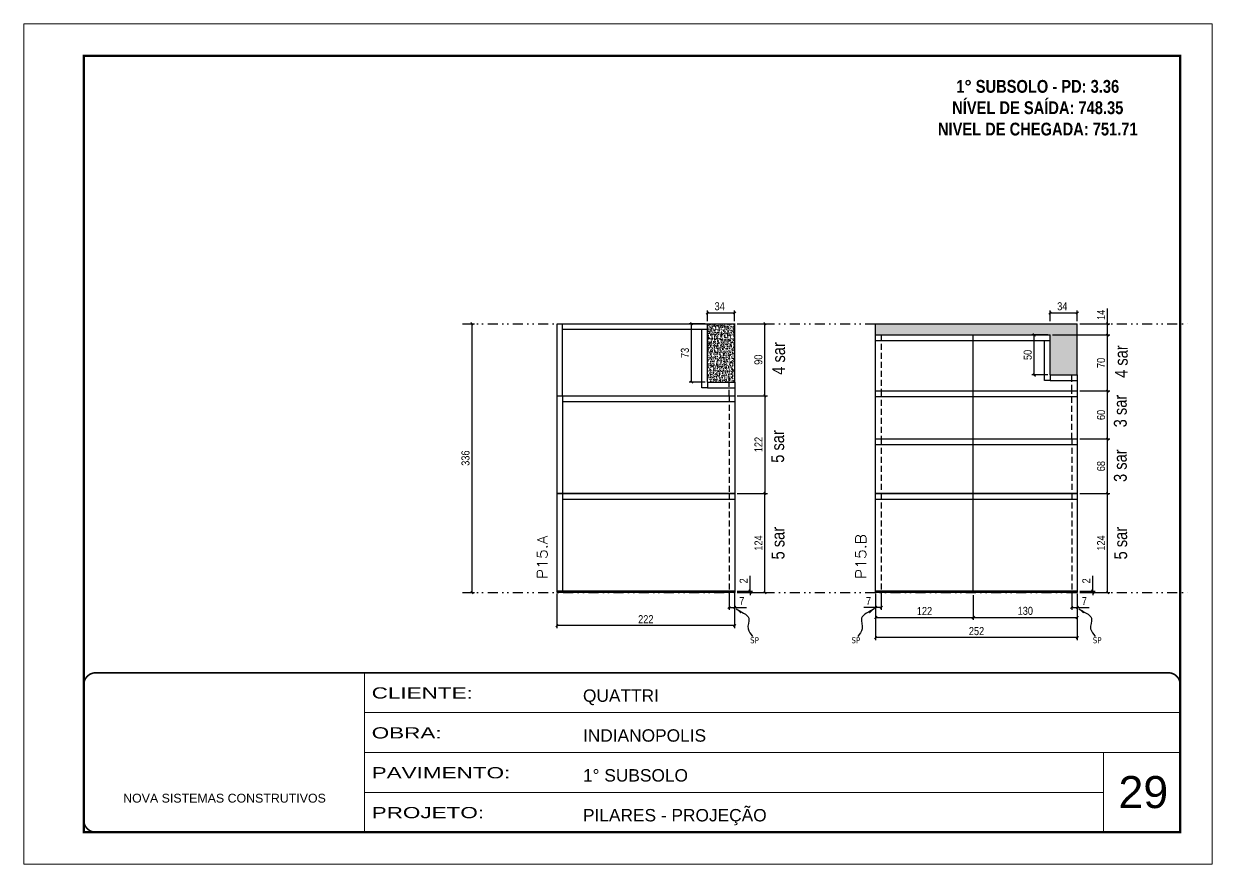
# Model space of a CAD drawing. Header units: millimetres. Extents: x 1945 to 8225, y 304 to 15137.
# Drawn here: x 1945 to 3430, y 6047 to 7097 of the extents above; entities that cross this region are included whole.
import ezdxf

# ---------------------------------------------------------------- set-up
doc = ezdxf.new("R2010")
doc.units = ezdxf.units.MM
for name, pattern in [('CONTINUO', [0]), ('DASHED', [0.75, 0.5, -0.25]), ('DIVIDE2', [0.625, 0.25, -0.125, 0, -0.125, 0, -0.125]), ('HIDDEN', [0.375, 0.25, -0.125])]:
    doc.linetypes.add(name, pattern=pattern)
for name, color, linetype, lineweight in [('CARIMBO', 255, 'Continuous', 9), ('Folhas', 255, 'Continuous', 9), ('SARRAFO DE PRESSAO', 251, 'DASHED', 9), ('Texto Seção', 7, 'Continuous', 15)]:
    doc.layers.add(name, color=color, linetype=linetype, lineweight=lineweight)
for name, color, linetype in [('COTA', 241, 'Continuous'), ('NOMENCLATURA', 7, 'Continuous'), ('Nível', 160, 'Continuous'), ('Painéis', 200, 'Continuous'), ('SARR_2.2x7', 40, 'Continuous'), ('texto', 7, 'Continuous')]:
    doc.layers.add(name, color=color, linetype=linetype)
doc.styles.add('ARIAL', font='arial.ttf')
doc.styles.add('ARIAL_NARROW', font='ARIALN.TTF', dxfattribs={"height": 0.2})
doc.styles.add('COTA TECNICA', font='techl___.ttf', dxfattribs={"height": 10})
doc.styles.add('COTA TECNICA-50', font='techl___.ttf', dxfattribs={"height": 10})
doc.styles.add('REGUA-120', font='ROMANS.shx', dxfattribs={"height": 15})
doc.styles.add('ROMANC', font='techb___.ttf', dxfattribs={"height": 2.5})
doc.styles.get("Standard").update_dxf_attribs({"font": 'arial.ttf'})
doc.styles.add('Tecnologia', font='')
doc.styles.get('Tecnologia').set_extended_font_data('Forgotten Futurist')
doc.dimstyles.new('COTA PAINEL-50', dxfattribs={"dimtxt": 10, "dimasz": 3, "dimexe": 3, "dimexo": 3, "dimgap": 3, "dimtad": 1, "dimdec": 1, "dimzin": 12, "dimdsep": 46, "dimtxsty": 'COTA TECNICA-50', "dimblk1": 'OBLIQUE', "dimblk2": 'OBLIQUE', "dimsah": 1, "dimcen": 0.9, "dimclrd": 4, "dimclre": 4, "dimclrt": 240, "dimadec": 1, "dimazin": 3, "dimtfac": 1, "dimtdec": 1, "dimtmove": 0, "dimatfit": 3, "dimfxl": 1, "dimtolj": 1, "dimtzin": 12, "dimarcsym": 0})
doc.dimstyles.new('PAINEL', dxfattribs={"dimtxt": 10, "dimasz": 3, "dimexe": 3, "dimexo": 3, "dimgap": 3, "dimtad": 1, "dimdec": 1, "dimzin": 12, "dimdsep": 46, "dimtxsty": 'COTA TECNICA', "dimblk1": 'OBLIQUE', "dimblk2": 'OBLIQUE', "dimsah": 1, "dimcen": 0.9, "dimclrd": 4, "dimclre": 4, "dimclrt": 240, "dimadec": 1, "dimazin": 3, "dimtfac": 1, "dimtdec": 1, "dimtmove": 0, "dimatfit": 3, "dimfxl": 1, "dimtolj": 1, "dimtzin": 12, "dimarcsym": 0})
doc.dimstyles.get("Standard").update_dxf_attribs({"dimtxt": 0.18, "dimasz": 0.18, "dimexe": 0.18, "dimexo": 0.0625, "dimgap": 0.09, "dimtad": 0, "dimtih": 1, "dimtoh": 1, "dimdec": 4, "dimzin": 0, "dimdsep": 46, "dimtxsty": 'Standard', "dimcen": 0.09, "dimadec": 0, "dimazin": 0, "dimtfac": 1, "dimtdec": 4, "dimtofl": 0, "dimtmove": 0, "dimatfit": 3, "dimfxl": 1, "dimtolj": 1, "dimtzin": 0, "dimarcsym": 0})

# ---------------------------------------------------------------- blocks, each defined once
blk = doc.blocks.new('9999999999')
at = {"color": 30, "linetype": 'CONTINUO'}
for p, q in [((98564.6, 34230.2), (98564.6, 34429.4)), ((98564.6, 34379.6), (99584, 34379.6)), ((98564.6, 34329.8), (99488, 34329.8)), ((99584, 34329.8), (99488, 34329.8)), ((99488, 34329.8), (99488, 34230.2)), ((98564.6, 34280), (99488, 34280))]:
    blk.add_line(p, q, dxfattribs=at)
at = {"color": 30, "linetype": 'CONTINUO', "const_width": 2}
blk.add_lwpolyline([(99584, 34230.2), (99584, 34414.4, 0.414214), (99569, 34429.4), (98229, 34429.4, 0.414214), (98214, 34414.4), (98214, 34245.2, 0.414214), (98229, 34230.2), (99584, 34230.2)], format="xyb", dxfattribs=at)
at = {"layer": 'Folhas'}
blk.add_lwpolyline([(98139, 34190.2), (99624, 34190.2), (99624, 35240.2), (98139, 35240.2)], close=True, dxfattribs=at)
at = {"layer": 'Folhas', "color": 30, "const_width": 3}
blk.add_lwpolyline([(98214, 34230.2), (99584, 34230.2), (99584, 35200.2), (98214, 35200.2)], close=True, dxfattribs=at)
at = {"color": 7, "linetype": 'Continuous', "ltscale": 5, "style": 'ARIAL'}
for s, height, p in [('QUATTRI', 15.48, (98837.7, 34393.1)), ('INDIANOPOLIS', 15.483, (98837.7, 34343.3)), ('1° SUBSOLO', 15.48, (98837.7, 34293.5)), ('NOVA SISTEMAS CONSTRUTIVOS', 11.059, (98263.2, 34267.2)), ('PILARES - PROJEÇÃO', 15.483, (98837.7, 34243.7))]:
    blk.add_text(s, height=height, dxfattribs=at).set_placement(p)
at = {"layer": 'Folhas', "color": 7, "style": 'Tecnologia', "width": 1.5}
for s, p in [('CLIENTE:', (98573.7, 34397.2)), ('OBRA:', (98573.7, 34347.3)), ('PAVIMENTO:', (98573.7, 34297.5)), ('PROJETO:', (98573.7, 34247.7))]:
    blk.add_text(s, height=14, dxfattribs=at).set_placement(p)
blk = doc.blocks.new('_Oblique')
at = {"color": 0, "linetype": 'ByBlock', "lineweight": -2}
blk.add_line((-0.5, -0.5), (0.5, 0.5), dxfattribs=at)
blk = doc.blocks.new('*D759')
at = {"layer": 'COTA', "color": 4, "lineweight": -2, "transparency": 16777216}
for p, q in [((2496.2, 6722.4), (2508, 6722.4)), ((2505, 6386.4), (2505, 6722.4)), ((2496.2, 6386.4), (2508, 6386.4))]:
    blk.add_line(p, q, dxfattribs=at)
at = {"layer": 'Defpoints', "color": 0, "transparency": 16777216}
for p in [(2493.2, 6722.4), (2505, 6722.4), (2493.2, 6386.4)]:
    blk.add_point(p, dxfattribs=at)
at = {"layer": 'COTA', "color": 4, "lineweight": -2, "transparency": 16777216, "xscale": 3, "yscale": 3, "zscale": 3}
for p, rotation in [((2505, 6722.4), 90), ((2505, 6386.4), 270)]:
    blk.add_blockref('_Oblique', p, dxfattribs=dict(at, rotation=rotation))
at = {"layer": 'COTA', "color": 240, "transparency": 16777216, "insert": (2496.8, 6554.4), "char_height": 10, "attachment_point": 5, "rotation": 90, "style": 'COTA TECNICA-50'}
blk.add_mtext('\\A1;336', dxfattribs=at)
blk = doc.blocks.new('*D760')
at = {"layer": 'COTA', "color": 4, "lineweight": -2, "transparency": 16777216}
for p, q in [((2611.1, 6385.4), (2611.1, 6342.2)), ((2833.1, 6385.4), (2833.1, 6342.2)), ((2833.1, 6345.2), (2611.1, 6345.2))]:
    blk.add_line(p, q, dxfattribs=at)
at = {"layer": 'Defpoints', "color": 0, "transparency": 16777216}
for p in [(2611.1, 6388.4), (2833.1, 6388.4), (2611.1, 6345.2)]:
    blk.add_point(p, dxfattribs=at)
at = {"layer": 'COTA', "color": 4, "lineweight": -2, "transparency": 16777216, "xscale": 3, "yscale": 3, "zscale": 3, "rotation": 180}
blk.add_blockref('_Oblique', (2611.1, 6345.2), dxfattribs=at)
at = {"layer": 'COTA', "color": 4, "lineweight": -2, "transparency": 16777216, "xscale": 3, "yscale": 3, "zscale": 3}
blk.add_blockref('_Oblique', (2833.1, 6345.2), dxfattribs=at)
at = {"layer": 'COTA', "color": 240, "transparency": 16777216, "insert": (2722.1, 6353.2), "char_height": 10, "attachment_point": 5, "style": 'COTA TECNICA'}
blk.add_mtext('\\A1;222', dxfattribs=at)
blk = doc.blocks.new('*D761')
at = {"layer": 'COTA', "color": 4, "lineweight": -2, "transparency": 16777216}
for p, q in [((2852.4, 6388.4), (2852.4, 6407.2)), ((2836.1, 6388.4), (2855.4, 6388.4)), ((2836.1, 6386.4), (2855.4, 6386.4)), ((2852.4, 6386.4), (2852.4, 6388.4)), ((2852.4, 6386.4), (2852.4, 6383.4))]:
    blk.add_line(p, q, dxfattribs=at)
at = {"layer": 'Defpoints', "color": 0, "transparency": 16777216}
for p in [(2833.1, 6388.4), (2833.1, 6386.4), (2852.4, 6386.4)]:
    blk.add_point(p, dxfattribs=at)
at = {"layer": 'COTA', "color": 4, "lineweight": -2, "transparency": 16777216, "xscale": 3, "yscale": 3, "zscale": 3}
for p, rotation in [((2852.4, 6388.4), 270), ((2852.4, 6386.4), 90)]:
    blk.add_blockref('_Oblique', p, dxfattribs=dict(at, rotation=rotation))
at = {"layer": 'COTA', "color": 240, "transparency": 16777216, "insert": (2844.4, 6401.1), "char_height": 10, "attachment_point": 5, "rotation": 90, "style": 'COTA TECNICA-50'}
blk.add_mtext('\\A1;2', dxfattribs=at)
blk = doc.blocks.new('*D762')
at = {"layer": 'COTA', "color": 4, "lineweight": -2, "transparency": 16777216}
for p, q in [((2836.1, 6510.4), (2874, 6510.4)), ((2871, 6386.4), (2871, 6510.4)), ((2836.1, 6386.4), (2874, 6386.4))]:
    blk.add_line(p, q, dxfattribs=at)
at = {"layer": 'Defpoints', "color": 0, "transparency": 16777216}
for p in [(2833.1, 6510.4), (2871, 6510.4), (2833.1, 6386.4)]:
    blk.add_point(p, dxfattribs=at)
at = {"layer": 'COTA', "color": 4, "lineweight": -2, "transparency": 16777216, "xscale": 3, "yscale": 3, "zscale": 3}
for p, rotation in [((2871, 6510.4), 90), ((2871, 6386.4), 270)]:
    blk.add_blockref('_Oblique', p, dxfattribs=dict(at, rotation=rotation))
at = {"layer": 'COTA', "color": 240, "transparency": 16777216, "insert": (2862.9, 6448.4), "char_height": 10, "attachment_point": 5, "rotation": 90, "style": 'COTA TECNICA'}
blk.add_mtext('\\A1;124', dxfattribs=at)
blk = doc.blocks.new('*D763')
at = {"layer": 'COTA', "color": 4, "lineweight": -2, "transparency": 16777216}
for p, q in [((2836.1, 6632.4), (2874, 6632.4)), ((2871, 6632.4), (2871, 6510.4)), ((2836.1, 6510.4), (2874, 6510.4))]:
    blk.add_line(p, q, dxfattribs=at)
at = {"layer": 'Defpoints', "color": 0, "transparency": 16777216}
for p in [(2833.1, 6632.4), (2833.1, 6510.4), (2871, 6510.4)]:
    blk.add_point(p, dxfattribs=at)
at = {"layer": 'COTA', "color": 4, "lineweight": -2, "transparency": 16777216, "xscale": 3, "yscale": 3, "zscale": 3}
for p, rotation in [((2871, 6632.4), 90), ((2871, 6510.4), 270)]:
    blk.add_blockref('_Oblique', p, dxfattribs=dict(at, rotation=rotation))
at = {"layer": 'COTA', "color": 240, "transparency": 16777216, "insert": (2862.9, 6571.4), "char_height": 10, "attachment_point": 5, "rotation": 90, "style": 'COTA TECNICA'}
blk.add_mtext('\\A1;122', dxfattribs=at)
blk = doc.blocks.new('*D764')
at = {"layer": 'COTA', "color": 4, "lineweight": -2, "transparency": 16777216}
for p, q in [((2836.1, 6722.4), (2874, 6722.4)), ((2871, 6632.4), (2871, 6722.4)), ((2836.1, 6632.4), (2874, 6632.4))]:
    blk.add_line(p, q, dxfattribs=at)
at = {"layer": 'Defpoints', "color": 0, "transparency": 16777216}
for p in [(2833.1, 6722.4), (2871, 6722.4), (2833.1, 6632.4)]:
    blk.add_point(p, dxfattribs=at)
at = {"layer": 'COTA', "color": 4, "lineweight": -2, "transparency": 16777216, "xscale": 3, "yscale": 3, "zscale": 3}
for p, rotation in [((2871, 6722.4), 90), ((2871, 6632.4), 270)]:
    blk.add_blockref('_Oblique', p, dxfattribs=dict(at, rotation=rotation))
at = {"layer": 'COTA', "color": 240, "transparency": 16777216, "insert": (2862.8, 6677.4), "char_height": 10, "attachment_point": 5, "rotation": 90, "style": 'COTA TECNICA'}
blk.add_mtext('\\A1;90', dxfattribs=at)
blk = doc.blocks.new('*D765')
at = {"layer": 'COTA', "color": 4, "lineweight": -2, "transparency": 16777216}
for p, q in [((2799.1, 6725.4), (2799.1, 6738.9)), ((2799.1, 6735.9), (2833.1, 6735.9)), ((2833.1, 6725.4), (2833.1, 6738.9))]:
    blk.add_line(p, q, dxfattribs=at)
at = {"layer": 'Defpoints', "color": 0, "transparency": 16777216}
for p in [(2833.1, 6735.9), (2799.1, 6722.4), (2833.1, 6722.4)]:
    blk.add_point(p, dxfattribs=at)
at = {"layer": 'COTA', "color": 4, "lineweight": -2, "transparency": 16777216, "xscale": 3, "yscale": 3, "zscale": 3, "rotation": 180}
blk.add_blockref('_Oblique', (2799.1, 6735.9), dxfattribs=at)
at = {"layer": 'COTA', "color": 4, "lineweight": -2, "transparency": 16777216, "xscale": 3, "yscale": 3, "zscale": 3}
blk.add_blockref('_Oblique', (2833.1, 6735.9), dxfattribs=at)
at = {"layer": 'COTA', "color": 240, "transparency": 16777216, "insert": (2814.4, 6744.1), "char_height": 10, "attachment_point": 5, "style": 'COTA TECNICA'}
blk.add_mtext('\\A1;34', dxfattribs=at)
blk = doc.blocks.new('*D766')
at = {"layer": 'COTA', "color": 4, "lineweight": -2, "transparency": 16777216}
for p, q in [((2796.1, 6722.4), (2776.3, 6722.4)), ((2779.3, 6649.4), (2779.3, 6722.4)), ((2796.1, 6649.4), (2776.3, 6649.4))]:
    blk.add_line(p, q, dxfattribs=at)
at = {"layer": 'Defpoints', "color": 0, "transparency": 16777216}
for p in [(2779.3, 6722.4), (2799.1, 6722.4), (2799.1, 6649.4)]:
    blk.add_point(p, dxfattribs=at)
at = {"layer": 'COTA', "color": 4, "lineweight": -2, "transparency": 16777216, "xscale": 3, "yscale": 3, "zscale": 3}
for p, rotation in [((2779.3, 6722.4), 90), ((2779.3, 6649.4), 270)]:
    blk.add_blockref('_Oblique', p, dxfattribs=dict(at, rotation=rotation))
at = {"layer": 'COTA', "color": 240, "transparency": 16777216, "insert": (2771, 6685.9), "char_height": 10, "attachment_point": 5, "rotation": 90, "style": 'COTA TECNICA'}
blk.add_mtext('\\A1;73', dxfattribs=at)
blk = doc.blocks.new('*D691')
at = {"layer": 'COTA', "color": 4, "lineweight": -2, "transparency": 16777216}
for p, q in [((3009.3, 6385.4), (3009.3, 6327.2)), ((3261.3, 6385.4), (3261.3, 6327.2)), ((3261.3, 6330.2), (3009.3, 6330.2))]:
    blk.add_line(p, q, dxfattribs=at)
at = {"layer": 'Defpoints', "color": 0, "transparency": 16777216}
for p in [(3009.3, 6388.4), (3261.3, 6388.4), (3009.3, 6330.2)]:
    blk.add_point(p, dxfattribs=at)
at = {"layer": 'COTA', "color": 4, "lineweight": -2, "transparency": 16777216, "xscale": 3, "yscale": 3, "zscale": 3, "rotation": 180}
blk.add_blockref('_Oblique', (3009.3, 6330.2), dxfattribs=at)
at = {"layer": 'COTA', "color": 4, "lineweight": -2, "transparency": 16777216, "xscale": 3, "yscale": 3, "zscale": 3}
blk.add_blockref('_Oblique', (3261.3, 6330.2), dxfattribs=at)
at = {"layer": 'COTA', "color": 240, "transparency": 16777216, "insert": (3135.3, 6338.3), "char_height": 10, "attachment_point": 5, "style": 'COTA TECNICA'}
blk.add_mtext('\\A1;252', dxfattribs=at)
blk = doc.blocks.new('*D692')
at = {"layer": 'COTA', "color": 4, "lineweight": -2, "transparency": 16777216}
for p, q in [((3016.3, 6387.4), (3016.3, 6364.9)), ((3009.3, 6383.4), (3009.3, 6364.9)), ((3009.3, 6367.9), (2994.5, 6367.9)), ((3016.3, 6367.9), (3009.3, 6367.9))]:
    blk.add_line(p, q, dxfattribs=at)
at = {"layer": 'Defpoints', "color": 0, "transparency": 16777216}
for p in [(3009.3, 6386.4), (3016.3, 6390.4), (3009.3, 6367.9)]:
    blk.add_point(p, dxfattribs=at)
at = {"layer": 'COTA', "color": 4, "lineweight": -2, "transparency": 16777216, "xscale": 3, "yscale": 3, "zscale": 3, "rotation": 180}
blk.add_blockref('_Oblique', (3009.3, 6367.9), dxfattribs=at)
at = {"layer": 'COTA', "color": 4, "lineweight": -2, "transparency": 16777216, "xscale": 3, "yscale": 3, "zscale": 3}
blk.add_blockref('_Oblique', (3016.3, 6367.9), dxfattribs=at)
at = {"layer": 'COTA', "color": 240, "transparency": 16777216, "insert": (3000.4, 6375.9), "char_height": 10, "attachment_point": 5, "style": 'COTA TECNICA-50'}
blk.add_mtext('\\A1;7', dxfattribs=at)
blk = doc.blocks.new('*D693')
at = {"layer": 'COTA', "color": 4, "lineweight": -2, "transparency": 16777216}
for p, q in [((3280.5, 6388.4), (3280.5, 6407.2)), ((3264.3, 6388.4), (3283.5, 6388.4)), ((3264.3, 6386.4), (3283.5, 6386.4)), ((3280.5, 6386.4), (3280.5, 6388.4)), ((3280.5, 6386.4), (3280.5, 6383.4))]:
    blk.add_line(p, q, dxfattribs=at)
at = {"layer": 'Defpoints', "color": 0, "transparency": 16777216}
for p in [(3261.3, 6388.4), (3261.3, 6386.4), (3280.5, 6386.4)]:
    blk.add_point(p, dxfattribs=at)
at = {"layer": 'COTA', "color": 4, "lineweight": -2, "transparency": 16777216, "xscale": 3, "yscale": 3, "zscale": 3}
for p, rotation in [((3280.5, 6388.4), 270), ((3280.5, 6386.4), 90)]:
    blk.add_blockref('_Oblique', p, dxfattribs=dict(at, rotation=rotation))
at = {"layer": 'COTA', "color": 240, "transparency": 16777216, "insert": (3272.5, 6401.1), "char_height": 10, "attachment_point": 5, "rotation": 90, "style": 'COTA TECNICA-50'}
blk.add_mtext('\\A1;2', dxfattribs=at)
blk = doc.blocks.new('*D694')
at = {"layer": 'COTA', "color": 4, "lineweight": -2, "transparency": 16777216}
for p, q in [((3264.3, 6510.4), (3302.1, 6510.4)), ((3299.1, 6386.4), (3299.1, 6510.4)), ((3264.3, 6386.4), (3302.1, 6386.4))]:
    blk.add_line(p, q, dxfattribs=at)
at = {"layer": 'Defpoints', "color": 0, "transparency": 16777216}
for p in [(3261.3, 6510.4), (3299.1, 6510.4), (3261.3, 6386.4)]:
    blk.add_point(p, dxfattribs=at)
at = {"layer": 'COTA', "color": 4, "lineweight": -2, "transparency": 16777216, "xscale": 3, "yscale": 3, "zscale": 3}
for p, rotation in [((3299.1, 6510.4), 90), ((3299.1, 6386.4), 270)]:
    blk.add_blockref('_Oblique', p, dxfattribs=dict(at, rotation=rotation))
at = {"layer": 'COTA', "color": 240, "transparency": 16777216, "insert": (3291, 6448.4), "char_height": 10, "attachment_point": 5, "rotation": 90, "style": 'COTA TECNICA'}
blk.add_mtext('\\A1;124', dxfattribs=at)
blk = doc.blocks.new('*D695')
at = {"layer": 'COTA', "color": 4, "lineweight": -2, "transparency": 16777216}
for p, q in [((3227.3, 6725.4), (3227.3, 6738.9)), ((3227.3, 6735.9), (3261.3, 6735.9)), ((3261.3, 6725.4), (3261.3, 6738.9))]:
    blk.add_line(p, q, dxfattribs=at)
at = {"layer": 'Defpoints', "color": 0, "transparency": 16777216}
for p in [(3261.3, 6735.9), (3227.3, 6722.4), (3261.3, 6722.4)]:
    blk.add_point(p, dxfattribs=at)
at = {"layer": 'COTA', "color": 4, "lineweight": -2, "transparency": 16777216, "xscale": 3, "yscale": 3, "zscale": 3, "rotation": 180}
blk.add_blockref('_Oblique', (3227.3, 6735.9), dxfattribs=at)
at = {"layer": 'COTA', "color": 4, "lineweight": -2, "transparency": 16777216, "xscale": 3, "yscale": 3, "zscale": 3}
blk.add_blockref('_Oblique', (3261.3, 6735.9), dxfattribs=at)
at = {"layer": 'COTA', "color": 240, "transparency": 16777216, "insert": (3242.5, 6744.1), "char_height": 10, "attachment_point": 5, "style": 'COTA TECNICA'}
blk.add_mtext('\\A1;34', dxfattribs=at)
blk = doc.blocks.new('*D696')
at = {"layer": 'COTA', "color": 4, "lineweight": -2, "transparency": 16777216}
for p, q in [((3224.3, 6708.4), (3204.4, 6708.4)), ((3207.4, 6658.4), (3207.4, 6708.4)), ((3224.3, 6658.4), (3204.4, 6658.4))]:
    blk.add_line(p, q, dxfattribs=at)
at = {"layer": 'Defpoints', "color": 0, "transparency": 16777216}
for p in [(3207.4, 6708.4), (3227.3, 6708.4), (3227.3, 6658.4)]:
    blk.add_point(p, dxfattribs=at)
at = {"layer": 'COTA', "color": 4, "lineweight": -2, "transparency": 16777216, "xscale": 3, "yscale": 3, "zscale": 3}
for p, rotation in [((3207.4, 6708.4), 90), ((3207.4, 6658.4), 270)]:
    blk.add_blockref('_Oblique', p, dxfattribs=dict(at, rotation=rotation))
at = {"layer": 'COTA', "color": 240, "transparency": 16777216, "insert": (3199.3, 6683.4), "char_height": 10, "attachment_point": 5, "rotation": 90, "style": 'COTA TECNICA'}
blk.add_mtext('\\A1;50', dxfattribs=at)
blk = doc.blocks.new('*D697')
at = {"layer": 'COTA', "color": 4, "lineweight": -2, "transparency": 16777216}
for p, q in [((3299.1, 6722.4), (3299.1, 6741.5)), ((3264.3, 6722.4), (3302.1, 6722.4)), ((3299.1, 6708.4), (3299.1, 6722.4)), ((3230.3, 6708.4), (3302.1, 6708.4))]:
    blk.add_line(p, q, dxfattribs=at)
at = {"layer": 'Defpoints', "color": 0, "transparency": 16777216}
for p in [(3261.3, 6722.4), (3299.1, 6722.4), (3227.3, 6708.4)]:
    blk.add_point(p, dxfattribs=at)
at = {"layer": 'COTA', "color": 4, "lineweight": -2, "transparency": 16777216, "xscale": 3, "yscale": 3, "zscale": 3}
for p, rotation in [((3299.1, 6722.4), 90), ((3299.1, 6708.4), 270)]:
    blk.add_blockref('_Oblique', p, dxfattribs=dict(at, rotation=rotation))
at = {"layer": 'COTA', "color": 240, "transparency": 16777216, "insert": (3291, 6733.4), "char_height": 10, "attachment_point": 5, "rotation": 90, "style": 'COTA TECNICA'}
blk.add_mtext('\\A1;14', dxfattribs=at)
blk = doc.blocks.new('*D698')
at = {"layer": 'COTA', "color": 4, "lineweight": -2, "transparency": 16777216}
for p, q in [((3254.3, 6387.4), (3254.3, 6364.9)), ((3261.3, 6383.4), (3261.3, 6364.9)), ((3254.3, 6367.9), (3261.3, 6367.9)), ((3261.3, 6367.9), (3276, 6367.9))]:
    blk.add_line(p, q, dxfattribs=at)
at = {"layer": 'Defpoints', "color": 0, "transparency": 16777216}
for p in [(3254.3, 6390.4), (3261.3, 6386.4), (3261.3, 6367.9)]:
    blk.add_point(p, dxfattribs=at)
at = {"layer": 'COTA', "color": 4, "lineweight": -2, "transparency": 16777216, "xscale": 3, "yscale": 3, "zscale": 3, "rotation": 180}
blk.add_blockref('_Oblique', (3254.3, 6367.9), dxfattribs=at)
at = {"layer": 'COTA', "color": 4, "lineweight": -2, "transparency": 16777216, "xscale": 3, "yscale": 3, "zscale": 3}
blk.add_blockref('_Oblique', (3261.3, 6367.9), dxfattribs=at)
at = {"layer": 'COTA', "color": 240, "transparency": 16777216, "insert": (3270.1, 6375.9), "char_height": 10, "attachment_point": 5, "style": 'COTA TECNICA-50'}
blk.add_mtext('\\A1;7', dxfattribs=at)
blk = doc.blocks.new('*D1515')
at = {"layer": 'Defpoints', "color": 0, "transparency": 16777216}
for p in [(3009.3, 6386.4), (3131.3, 6386.4), (3131.3, 6355.3)]:
    blk.add_point(p, dxfattribs=at)
at = {"layer": 'Painéis', "color": 4, "lineweight": -2, "transparency": 16777216}
for p, q in [((3009.3, 6383.4), (3009.3, 6352.3)), ((3131.3, 6383.4), (3131.3, 6352.3)), ((3009.3, 6355.3), (3131.3, 6355.3))]:
    blk.add_line(p, q, dxfattribs=at)
at = {"layer": 'Painéis', "color": 4, "lineweight": -2, "transparency": 16777216, "xscale": 3, "yscale": 3, "zscale": 3, "rotation": 180}
blk.add_blockref('_Oblique', (3009.3, 6355.3), dxfattribs=at)
at = {"layer": 'Painéis', "color": 4, "lineweight": -2, "transparency": 16777216, "xscale": 3, "yscale": 3, "zscale": 3}
blk.add_blockref('_Oblique', (3131.3, 6355.3), dxfattribs=at)
at = {"layer": 'Painéis', "color": 240, "transparency": 16777216, "insert": (3070.3, 6363.4), "char_height": 10, "attachment_point": 5, "style": 'COTA TECNICA'}
blk.add_mtext('\\A1;122', dxfattribs=at)
blk = doc.blocks.new('*D1516')
at = {"layer": 'Defpoints', "color": 0, "transparency": 16777216}
for p in [(3131.3, 6386.4), (3261.3, 6386.4), (3261.3, 6355.3)]:
    blk.add_point(p, dxfattribs=at)
at = {"layer": 'Painéis', "color": 4, "lineweight": -2, "transparency": 16777216}
for p, q in [((3131.3, 6383.4), (3131.3, 6352.3)), ((3261.3, 6383.4), (3261.3, 6352.3)), ((3131.3, 6355.3), (3261.3, 6355.3))]:
    blk.add_line(p, q, dxfattribs=at)
at = {"layer": 'Painéis', "color": 4, "lineweight": -2, "transparency": 16777216, "xscale": 3, "yscale": 3, "zscale": 3, "rotation": 180}
blk.add_blockref('_Oblique', (3131.3, 6355.3), dxfattribs=at)
at = {"layer": 'Painéis', "color": 4, "lineweight": -2, "transparency": 16777216, "xscale": 3, "yscale": 3, "zscale": 3}
blk.add_blockref('_Oblique', (3261.3, 6355.3), dxfattribs=at)
at = {"layer": 'Painéis', "color": 240, "transparency": 16777216, "insert": (3196.3, 6363.6), "char_height": 10, "attachment_point": 5, "style": 'COTA TECNICA'}
blk.add_mtext('\\A1;130', dxfattribs=at)
blk = doc.blocks.new('*D810')
at = {"layer": 'Defpoints', "color": 0, "transparency": 16777216}
for p in [(3261.3, 6578.4), (3299.1, 6578.4), (3261.3, 6510.4)]:
    blk.add_point(p, dxfattribs=at)
at = {"layer": 'Painéis', "color": 4, "lineweight": -2, "transparency": 16777216}
for p, q in [((3264.3, 6578.4), (3302.1, 6578.4)), ((3299.1, 6510.4), (3299.1, 6578.4)), ((3264.3, 6510.4), (3302.1, 6510.4))]:
    blk.add_line(p, q, dxfattribs=at)
at = {"layer": 'Painéis', "color": 4, "lineweight": -2, "transparency": 16777216, "xscale": 3, "yscale": 3, "zscale": 3}
for p, rotation in [((3299.1, 6578.4), 90), ((3299.1, 6510.4), 270)]:
    blk.add_blockref('_Oblique', p, dxfattribs=dict(at, rotation=rotation))
at = {"layer": 'Painéis', "color": 240, "transparency": 16777216, "insert": (3291, 6544.4), "char_height": 10, "attachment_point": 5, "rotation": 90, "style": 'COTA TECNICA'}
blk.add_mtext('\\A1;68', dxfattribs=at)
blk = doc.blocks.new('*D811')
at = {"layer": 'Defpoints', "color": 0, "transparency": 16777216}
for p in [(3261.3, 6638.4), (3299.1, 6638.4), (3261.3, 6578.4)]:
    blk.add_point(p, dxfattribs=at)
at = {"layer": 'Painéis', "color": 4, "lineweight": -2, "transparency": 16777216}
for p, q in [((3264.3, 6638.4), (3302.1, 6638.4)), ((3299.1, 6578.4), (3299.1, 6638.4)), ((3264.3, 6578.4), (3302.1, 6578.4))]:
    blk.add_line(p, q, dxfattribs=at)
at = {"layer": 'Painéis', "color": 4, "lineweight": -2, "transparency": 16777216, "xscale": 3, "yscale": 3, "zscale": 3}
for p, rotation in [((3299.1, 6638.4), 90), ((3299.1, 6578.4), 270)]:
    blk.add_blockref('_Oblique', p, dxfattribs=dict(at, rotation=rotation))
at = {"layer": 'Painéis', "color": 240, "transparency": 16777216, "insert": (3291, 6608.4), "char_height": 10, "attachment_point": 5, "rotation": 90, "style": 'COTA TECNICA'}
blk.add_mtext('\\A1;60', dxfattribs=at)
blk = doc.blocks.new('*D812')
at = {"layer": 'Defpoints', "color": 0, "transparency": 16777216}
for p in [(3227.3, 6708.4), (3299.1, 6708.4), (3261.3, 6638.4)]:
    blk.add_point(p, dxfattribs=at)
at = {"layer": 'Painéis', "color": 4, "lineweight": -2, "transparency": 16777216}
for p, q in [((3230.3, 6708.4), (3302.1, 6708.4)), ((3299.1, 6638.4), (3299.1, 6708.4)), ((3264.3, 6638.4), (3302.1, 6638.4))]:
    blk.add_line(p, q, dxfattribs=at)
at = {"layer": 'Painéis', "color": 4, "lineweight": -2, "transparency": 16777216, "xscale": 3, "yscale": 3, "zscale": 3}
for p, rotation in [((3299.1, 6708.4), 90), ((3299.1, 6638.4), 270)]:
    blk.add_blockref('_Oblique', p, dxfattribs=dict(at, rotation=rotation))
at = {"layer": 'Painéis', "color": 240, "transparency": 16777216, "insert": (3291, 6673.4), "char_height": 10, "attachment_point": 5, "rotation": 90, "style": 'COTA TECNICA'}
blk.add_mtext('\\A1;70', dxfattribs=at)
blk = doc.blocks.new('*D1758')
at = {"layer": 'COTA', "color": 4, "lineweight": -2, "transparency": 16777216}
for p, q in [((2826.1, 6385.4), (2826.1, 6364.9)), ((2833.1, 6383.4), (2833.1, 6364.9)), ((2826.1, 6367.9), (2833.1, 6367.9)), ((2833.1, 6367.9), (2847.9, 6367.9))]:
    blk.add_line(p, q, dxfattribs=at)
at = {"layer": 'Defpoints', "color": 0, "transparency": 16777216}
for p in [(2826.1, 6388.4), (2833.1, 6386.4), (2833.1, 6367.9)]:
    blk.add_point(p, dxfattribs=at)
at = {"layer": 'COTA', "color": 4, "lineweight": -2, "transparency": 16777216, "xscale": 3, "yscale": 3, "zscale": 3, "rotation": 180}
blk.add_blockref('_Oblique', (2826.1, 6367.9), dxfattribs=at)
at = {"layer": 'COTA', "color": 4, "lineweight": -2, "transparency": 16777216, "xscale": 3, "yscale": 3, "zscale": 3}
blk.add_blockref('_Oblique', (2833.1, 6367.9), dxfattribs=at)
at = {"layer": 'COTA', "color": 240, "transparency": 16777216, "insert": (2842, 6375.9), "char_height": 10, "attachment_point": 5, "style": 'COTA TECNICA-50'}
blk.add_mtext('\\A1;7', dxfattribs=at)

msp = doc.modelspace()

# ---------------------------------------------------------------- hatches: boundary and pattern name
at = {"layer": 'COTA', "linetype": 'ByBlock'}
h = msp.add_hatch(dxfattribs=at)
h.set_pattern_fill('AR-CONC', color=256, scale=0.03)
h.set_pattern_definition([(50, (-14020.6243, 1312.9313), (5.4655401, -0.4781726), [0.5715, -6.2865]), (355, (-14020.6243, 1312.9313), (-1.0573026, 5.7317054), [0.4572, -5.0292175]), (100.451445, (-14020.169, 1312.8914), (4.4082374, 5.2535326), [0.4857003, -5.3427073]), (46.1842, (-14020.624, 1314.455), (8.1323712, -1.2612698), [0.85725, -9.42975]), (96.63556, (-14019.9466, 1314.35), (7.122124, 7.4227837), [0.7285507, -8.0140682]), (351.18415, (-14020.624, 1314.455), (7.122124, 7.4227837), [0.685799, -7.543792]), (21, (-14019.8623, 1314.0743), (4.5484317, -3.067956), [0.5715, -6.2865]), (326, (-14019.8623, 1314.0743), (1.8540609, 5.525639), [0.4572, -5.0292]), (71.451445, (-14019.483, 1313.8186), (6.4024926, 2.457683), [0.4857003, -5.3426981]), (37.5, (-14020.6243, 1312.9313), (0.0926581, 2.53665117), [0, -4.96824, 0, -5.1054, 0, -5.04825]), (7.5, (-14020.6243, 1312.9313), (2.00458988, 3.00541724), [0, -2.91084, 0, -4.85394, 0, -1.92405]), (327.5, (-14022.3236, 1312.9313), (4.06771786, -0.17186232), [0, -1.905, 0, -5.9436, 0, -7.8867]), (317.5, (-14023.0856, 1312.9313), (4.44387544, 0.7627947), [0, -2.4765, 0, -3.94716, 0, -5.6007])])
h.paths.add_polyline_path([(2799.14, 6649.37), (2799.14, 6722.37), (2833.14, 6722.37), (2833.14, 6649.37)])
h = msp.add_hatch(dxfattribs=at)
h.set_pattern_fill('AR-CONC', color=256, scale=0.03)
h.set_pattern_definition([(50, (-13622.5055, 1312.9313), (5.4655401, -0.4781726), [0.5715, -6.2865]), (355, (-13622.5055, 1312.9313), (-1.0573026, 5.7317054), [0.4572, -5.0292175]), (100.451445, (-13622.05, 1312.8914), (4.4082374, 5.2535326), [0.4857003, -5.3427073]), (46.1842, (-13622.5055, 1314.455), (8.1323712, -1.2612698), [0.85725, -9.42975]), (96.63556, (-13621.828, 1314.35), (7.122124, 7.4227837), [0.7285507, -8.0140682]), (351.18415, (-13622.5055, 1314.455), (7.122124, 7.4227837), [0.685799, -7.543792]), (21, (-13621.7435, 1314.0743), (4.5484317, -3.067956), [0.5715, -6.2865]), (326, (-13621.7435, 1314.0743), (1.8540609, 5.525639), [0.4572, -5.0292]), (71.451445, (-13621.3644, 1313.8186), (6.4024926, 2.457683), [0.4857003, -5.3426981]), (37.5, (-13622.5055, 1312.9313), (0.0926581, 2.53665117), [0, -4.96824, 0, -5.1054, 0, -5.04825]), (7.5, (-13622.5055, 1312.9313), (2.00458988, 3.00541724), [0, -2.91084, 0, -4.85394, 0, -1.92405]), (327.5, (-13624.2047, 1312.9313), (4.06771786, -0.17186232), [0, -1.905, 0, -5.9436, 0, -7.8867]), (317.5, (-13624.9667, 1312.9313), (4.44387544, 0.7627947), [0, -2.4765, 0, -3.94716, 0, -5.6007])])
h.paths.add_polyline_path([(3009.26, 6708.37), (3227.26, 6708.37), (3227.26, 6658.37), (3261.26, 6658.37), (3261.26, 6722.37), (3009.26, 6722.37)])

# ---------------------------------------------------------------- linework, layer by layer
for p, q in [((2799.14, 6722.37), (2833.14, 6722.37)), ((2833.14, 6649.37), (2833.14, 6722.37)), ((3009.26, 6722.37), (3261.26, 6722.37)), ((3009.26, 6708.37), (3009.26, 6722.37)), ((3261.26, 6658.37), (3261.26, 6722.37))]:
    msp.add_line(p, q, dxfattribs=at)
at = {"layer": 'Nível', "color": 4, "linetype": 'DIVIDE2', "ltscale": 50}
for p, q in [((2493.15, 6722.37), (3403.36, 6722.37)), ((2493.15, 6386.37), (3403.36, 6386.37))]:
    msp.add_line(p, q, dxfattribs=at)
at = {"layer": 'Painéis'}
for p, q in [((2611.14, 6510.37), (2611.14, 6722.37)), ((2611.14, 6722.37), (2799.14, 6722.37)), ((2799.14, 6649.37), (2799.14, 6722.37)), ((3009.26, 6510.37), (3009.26, 6708.37)), ((3009.26, 6708.37), (3227.26, 6708.37)), ((3131.26, 6510.37), (3131.26, 6708.37)), ((3227.26, 6658.37), (3227.26, 6708.37)), ((3227.26, 6658.37), (3261.26, 6658.37)), ((3261.26, 6658.37), (3261.26, 6510.37)), ((2799.14, 6649.37), (2833.14, 6649.37)), ((2833.14, 6649.37), (2833.14, 6510.37)), ((3009.26, 6638.37), (3261.26, 6638.37)), ((2611.14, 6632.37), (2833.14, 6632.37)), ((3009.26, 6578.37), (3261.26, 6578.37)), ((2611.14, 6386.37), (2611.14, 6510.37)), ((2833.14, 6510.37), (2611.14, 6510.37)), ((2611.14, 6510.37), (2833.14, 6510.37)), ((2833.14, 6510.37), (2833.14, 6386.37)), ((3009.26, 6386.37), (3009.26, 6510.37)), ((3261.26, 6510.37), (3009.26, 6510.37)), ((3009.26, 6510.37), (3261.26, 6510.37)), ((3131.26, 6386.37), (3131.26, 6510.37)), ((3261.26, 6510.37), (3261.26, 6386.37)), ((2833.14, 6388.37), (2611.14, 6388.37)), ((3261.26, 6388.37), (3009.26, 6388.37))]:
    msp.add_line(p, q, dxfattribs=at)
for points in [[(2611.14, 6388.37), (2833.14, 6388.37), (2833.14, 6386.37), (2611.14, 6386.37)], [(3009.26, 6388.37), (3261.26, 6388.37), (3261.26, 6386.37), (3009.26, 6386.37)]]:
    msp.add_lwpolyline(points, close=True, dxfattribs=at)
at = {"layer": 'SARR_2.2x7'}
for p, q in [((2618.14, 6632.37), (2618.14, 6722.37)), ((2618.14, 6715.37), (2799.14, 6715.37)), ((2792.14, 6642.37), (2792.14, 6715.37)), ((3009.26, 6701.37), (3227.26, 6701.37)), ((3220.26, 6651.37), (3220.26, 6701.37)), ((3227.26, 6658.37), (3227.26, 6651.37)), ((2799.14, 6642.37), (2792.14, 6642.37)), ((2799.14, 6649.37), (2799.14, 6642.37)), ((2799.14, 6642.37), (2833.14, 6642.37)), ((3227.26, 6651.37), (3220.26, 6651.37)), ((3227.26, 6651.37), (3261.26, 6651.37)), ((2618.14, 6632.37), (2618.14, 6510.37)), ((2618.14, 6625.37), (2833.14, 6625.37)), ((3009.26, 6631.37), (3261.26, 6631.37)), ((3009.26, 6571.37), (3261.26, 6571.37)), ((2618.14, 6510.37), (2618.14, 6388.37)), ((2618.14, 6503.37), (2833.14, 6503.37)), ((3009.26, 6503.37), (3261.26, 6503.37))]:
    msp.add_line(p, q, dxfattribs=at)
at = {"layer": 'SARR_2.2x7', "linetype": 'HIDDEN', "ltscale": 30}
for p, q in [((3016.26, 6708.37), (3016.26, 6638.37)), ((3254.26, 6638.37), (3254.26, 6658.37)), ((2826.14, 6632.37), (2826.14, 6649.37)), ((3016.26, 6638.37), (3016.26, 6578.37)), ((3254.26, 6578.37), (3254.26, 6638.37)), ((2826.14, 6632.37), (2826.14, 6510.37)), ((3016.26, 6578.37), (3016.26, 6510.37)), ((3254.26, 6578.37), (3254.26, 6510.37)), ((2826.14, 6510.37), (2826.14, 6388.37)), ((3016.26, 6510.37), (3016.26, 6388.37)), ((3254.26, 6510.37), (3254.26, 6388.37)), ((2618.14, 6388.37), (2618.14, 6388.37)), ((2826.14, 6388.37), (2826.14, 6388.37)), ((3016.26, 6390.37), (3016.26, 6390.37)), ((3254.26, 6390.37), (3254.26, 6390.37))]:
    msp.add_line(p, q, dxfattribs=at)

# ---------------------------------------------------------------- block references
at = {"layer": 'SARRAFO DE PRESSAO', "color": 6, "linetype": 'ByBlock'}
msp.add_blockref('9999999999', (-96194.12, -28143.12), dxfattribs=at)

# ---------------------------------------------------------------- texts
at = {"layer": 'CARIMBO', "style": 'ARIAL'}
msp.add_text('29', height=40, dxfattribs=at).set_placement((3312.72, 6117.23))
at = {"layer": 'NOMENCLATURA', "style": 'ARIAL_NARROW'}
for s, p in [('4 sar', (2896.07, 6658.55)), ('4 sar', (3324.19, 6654.67)), ('3 sar', (3323, 6592.87)), ('5 sar', (2894.89, 6548.6)), ('3 sar', (3323, 6524.65)), ('5 sar', (2895.38, 6427.82)), ('5 sar', (3323.5, 6427.82))]:
    msp.add_text(s, height=16, rotation=90, dxfattribs=at).set_placement(p)
at = {"layer": 'NOMENCLATURA', "color": 2, "insert": (3211.85, 7026.88), "char_height": 16, "attachment_point": 2, "style": 'ROMANC'}
msp.add_mtext_dynamic_manual_height_columns('1° SUBSOLO - PD: 3.36\\PNÍVEL DE SAÍDA: 748.35\\PNIVEL DE CHEGADA: 751.71', width=449.0761, gutter_width=1, heights=[0], dxfattribs=at)
at = {"layer": 'texto', "color": 0, "char_height": 7.5, "attachment_point": 5}
for insert in [(2857.92, 6326.88), (2984.48, 6326.88), (3286.03, 6326.88)]:
    msp.add_mtext('{\\fTahoma|b0|i0|c0|p34;\\C4;SP}', dxfattribs=dict(at, insert=insert))
at = {"layer": 'Texto Seção', "style": 'REGUA-120', "width": 1.1}
for s, p in [('P15.A', (2599.2, 6403.2)), ('P15.B', (2997.32, 6403.2))]:
    msp.add_text(s, height=13, rotation=90, dxfattribs=at).set_placement(p)

# ---------------------------------------------------------------- dimensions: what is measured, and where the dimension line sits
at = {"layer": 'COTA'}
for base, p1, p2, angle, dimstyle, picture, middle in [((2833.14, 6735.9), (2799.14, 6722.37), (2833.14, 6722.37), 180, 'PAINEL', '*D765', (2814.39, 6735.9)), ((3261.26, 6735.9), (3227.26, 6722.37), (3261.26, 6722.37), 180, 'PAINEL', '*D695', (3242.51, 6735.9)), ((2852.4, 6386.37), (2833.14, 6388.37), (2833.14, 6386.37), 90, 'COTA PAINEL-50', '*D761', (2852.4, 6401.11)), ((3280.52, 6386.37), (3261.26, 6388.37), (3261.26, 6386.37), 90, 'COTA PAINEL-50', '*D693', (3280.52, 6401.11))]:
    dim = msp.add_linear_dim(base=base, p1=p1, p2=p2, angle=angle, dimstyle=dimstyle, dxfattribs=at)
    dim.commit()
    dim.dimension.update_dxf_attribs({"geometry": picture, "text_midpoint": middle, "dimtype": 160})
for base, p1, p2, angle, dimstyle, picture, middle in [((3299.1, 6722.37), (3227.26, 6708.37), (3261.26, 6722.37), 90, 'PAINEL', '*D697', (3291.03, 6733.43)), ((2505, 6722.37), (2493.15, 6386.37), (2493.15, 6722.37), 90, 'COTA PAINEL-50', '*D759', (2496.78, 6554.37)), ((2779.26, 6722.37), (2799.14, 6649.37), (2799.14, 6722.37), 90, 'PAINEL', '*D766', (2771.04, 6685.87)), ((2870.98, 6722.37), (2833.14, 6632.37), (2833.14, 6722.37), 90, 'PAINEL', '*D764', (2862.85, 6677.37)), ((3207.38, 6708.37), (3227.26, 6658.37), (3227.26, 6708.37), 90, 'PAINEL', '*D696', (3199.27, 6683.37)), ((2870.98, 6510.37), (2833.14, 6632.37), (2833.14, 6510.37), 90, 'PAINEL', '*D763', (2862.92, 6571.37)), ((2870.98, 6510.37), (2833.14, 6386.37), (2833.14, 6510.37), 90, 'PAINEL', '*D762', (2862.91, 6448.37)), ((3299.1, 6510.37), (3261.26, 6386.37), (3261.26, 6510.37), 90, 'PAINEL', '*D694', (3291.03, 6448.37)), ((3009.26, 6367.86), (3016.26, 6390.37), (3009.26, 6386.37), 180, 'COTA PAINEL-50', '*D692', (3000.39, 6375.93))]:
    dim = msp.add_linear_dim(base=base, p1=p1, p2=p2, angle=angle, dimstyle=dimstyle, dxfattribs=at)
    dim.commit()
    dim.dimension.update_dxf_attribs({"geometry": picture, "text_midpoint": middle})
for base, p1, p2, picture, middle in [((2611.14, 6345.19), (2833.14, 6388.37), (2611.14, 6388.37), '*D760', (2722.14, 6353.19)), ((3009.26, 6330.19), (3261.26, 6388.37), (3009.26, 6388.37), '*D691', (3135.26, 6338.3))]:
    dim = msp.add_linear_dim(base=base, p1=p1, p2=p2, angle=180, dimstyle='PAINEL', override={"dimarcsym": 2}, dxfattribs=at)
    dim.commit()
    dim.dimension.update_dxf_attribs({"geometry": picture, "text_midpoint": middle})
for base, p1, p2, picture, middle in [((2833.14, 6367.86), (2826.14, 6388.37), (2833.14, 6386.37), '*D1758', (2842, 6375.93)), ((3261.26, 6367.86), (3254.26, 6390.37), (3261.26, 6386.37), '*D698', (3270.12, 6375.93))]:
    dim = msp.add_linear_dim(base=base, p1=p1, p2=p2, dimstyle='COTA PAINEL-50', dxfattribs=at)
    dim.commit()
    dim.dimension.update_dxf_attribs({"geometry": picture, "text_midpoint": middle})
at = {"layer": 'Painéis'}
for base, p1, p2, picture, middle in [((3299.1, 6708.37), (3261.26, 6638.37), (3227.26, 6708.37), '*D812', (3291, 6673.37)), ((3299.1, 6638.37), (3261.26, 6578.37), (3261.26, 6638.37), '*D811', (3291, 6608.37)), ((3299.1, 6578.37), (3261.26, 6510.37), (3261.26, 6578.37), '*D810', (3290.97, 6544.37))]:
    dim = msp.add_linear_dim(base=base, p1=p1, p2=p2, angle=90, dimstyle='PAINEL', dxfattribs=at)
    dim.commit()
    dim.dimension.update_dxf_attribs({"geometry": picture, "text_midpoint": middle})
for base, p1, p2, picture, middle in [((3131.26, 6355.33), (3009.26, 6386.37), (3131.26, 6386.37), '*D1515', (3070.26, 6363.39)), ((3261.26, 6355.33), (3131.26, 6386.37), (3261.26, 6386.37), '*D1516', (3196.26, 6363.55))]:
    dim = msp.add_linear_dim(base=base, p1=p1, p2=p2, dimstyle='PAINEL', dxfattribs=at)
    dim.commit()
    dim.dimension.update_dxf_attribs({"geometry": picture, "text_midpoint": middle})

# ---------------------------------------------------------------- leaders
at = {"layer": 'COTA', "path_type": 1}
for points in [[(2834.97, 6366.19), (2850.75, 6354.35), (2849.83, 6341.34), (2855.38, 6331.56)], [(3007.43, 6366.19), (2991.64, 6354.35), (2992.57, 6341.34), (2987.02, 6331.56)], [(3263.09, 6366.19), (3278.87, 6354.35), (3277.95, 6341.34), (3283.5, 6331.56)]]:
    msp.add_leader(points, dimstyle='Standard', override={"dimasz": 8}, dxfattribs=at)

doc.saveas('drawing.dxf')
